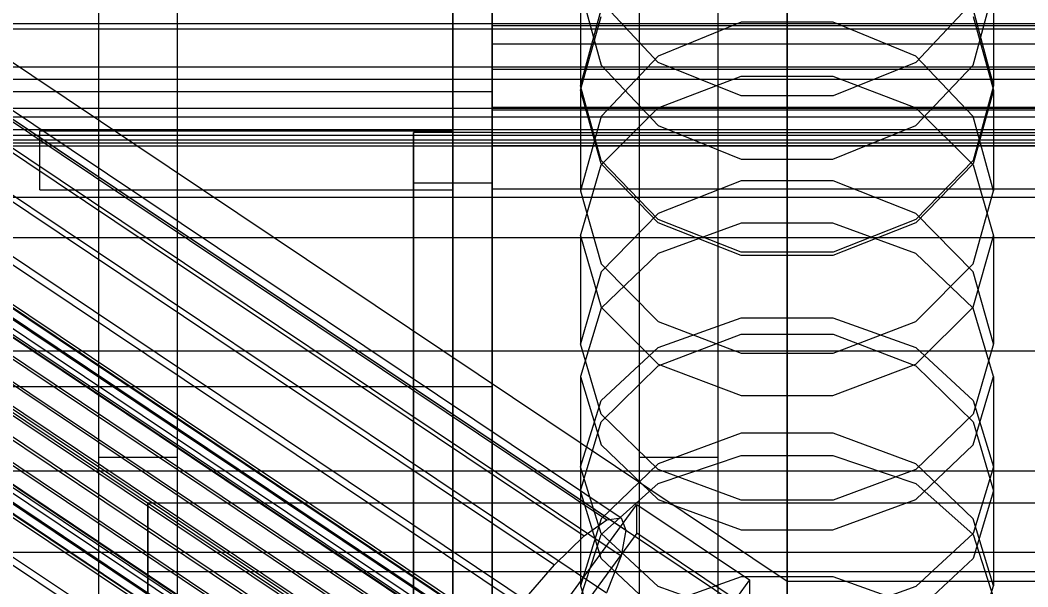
# Model space of a CAD drawing. Header units: millimetres. Extents: x -1970 to 34302, y -80068 to 6837.
# Drawn here: x -208 to -105.5, y -34538.5 to -34480.9 of the extents above; entities that cross this region are included whole.
import ezdxf

# ---------------------------------------------------------------- set-up
doc = ezdxf.new("R2010")
doc.units = ezdxf.units.MM
for name, color, linetype, lineweight in [('COTAS_O', 1, 'Continuous', 0), ('frontal_briquetadora', 7, 'Continuous', 0), ('frontal_C01', 7, 'Continuous', 0), ('frontal_C02', 7, 'Continuous', 0), ('frontal_mezcladora', 7, 'Continuous', 0), ('frontal_tolva', 7, 'Continuous', 0)]:
    doc.layers.add(name, color=color, linetype=linetype, lineweight=lineweight)
doc.dimstyles.new('R19_100', dxfattribs={"dimtxt": 250, "dimasz": 150, "dimexe": 150, "dimexo": 80, "dimgap": 100, "dimtad": 1, "dimtih": 1, "dimtoh": 1, "dimdsep": 46, "dimcen": 0.09, "dimadec": 0, "dimazin": 0, "dimtfac": 1, "dimtdec": 4, "dimtofl": 0, "dimtmove": 0, "dimatfit": 3, "dimfxl": 1, "dimtolj": 1, "dimtzin": 0, "dimarcsym": 0})

# ---------------------------------------------------------------- blocks, each defined once
blk = doc.blocks.new('*D38')
at = {"layer": 'COTAS_O', "color": 0, "lineweight": -2, "transparency": 16777216}
for p, q in [((-570, -33700), (200, -33700)), ((50, -34750), (50, -33850)), ((-570, -34900), (200, -34900))]:
    blk.add_line(p, q, dxfattribs=at)
at = {"layer": 'COTAS_O', "color": 0, "transparency": 16777216}
for points in [[(25, -33850), (75, -33850), (50, -33700)], [(25, -34750), (75, -34750), (50, -34900)]]:
    blk.add_solid(points, dxfattribs=at)
at = {"layer": 'Defpoints', "color": 0, "transparency": 16777216}
for p in [(-650, -33700), (50, -33700), (-650, -34900)]:
    blk.add_point(p, dxfattribs=at)
blk = doc.blocks.new('*D39')
at = {"layer": 'COTAS_O', "color": 0, "lineweight": -2, "transparency": 16777216}
for p, q in [((-650, -34820), (-650, -34050)), ((650, -34820), (650, -34050)), ((-500, -34200), (500, -34200))]:
    blk.add_line(p, q, dxfattribs=at)
at = {"layer": 'COTAS_O', "color": 0, "transparency": 16777216}
for points in [[(-500, -34175), (-500, -34225), (-650, -34200)], [(500, -34175), (500, -34225), (650, -34200)]]:
    blk.add_solid(points, dxfattribs=at)
at = {"layer": 'Defpoints', "color": 0, "transparency": 16777216}
for p in [(650, -34200), (-650, -34900), (650, -34900)]:
    blk.add_point(p, dxfattribs=at)

msp = doc.modelspace()

# ---------------------------------------------------------------- linework, layer by layer
at = {"layer": 'frontal_briquetadora'}
for p, q in [((-160, -34483.291), (-160, -34439.62)), ((-164, -34492.29), (-164, -34448.619)), ((-160, -34448.619), (-160, -34492.29)), ((-160, -34451.11), (-160, -34483.291)), ((-164, -34454.149), (-164, -34698)), ((-164, -34492.29), (-164, -34454.149)), ((-160, -34698), (-160, -34454.149)), ((-160, -34454.149), (-160, -34492.29)), ((-160, -34489.719), (-160, -34457.538)), ((-160, -34461.368), (-160, -34489.719)), ((-160, -34492.29), (-160, -34463.94)), ((-160, -34481.433), (-160, -34464.401)), ((-160, -34464.816), (-160, -34481.959)), ((-160, -34465.36), (-160, -34482.486)), ((-160, -34483.013), (-160, -34465.903)), ((-160, -34468.481), (-160, -34485.849)), ((-160, -34489.991), (-160, -34472.77)), ((-160, -34493.614), (-160, -34476.582)), ((-151, -34477.803), (-151, -34487.557)), ((-151, -34477.803), (-148.92, -34485.461)), ((-111.08, -34485.461), (-109, -34477.803)), ((-109, -34477.803), (-109, -34487.557)), ((-160, -34478.149), (-160, -34722)), ((-160, -34478.149), (-160, -34483.291)), ((-151, -34487.557), (-148.92, -34479.841)), ((-143.094, -34485.172), (-148.92, -34478.964)), ((-111.08, -34478.964), (-116.906, -34485.172)), ((-111.08, -34479.841), (-109, -34487.557)), ((-160, -34480.662), (-160, -34498.03)), ((-151, -34487.986), (-148.92, -34480.494)), ((-111.08, -34480.494), (-109, -34487.986)), ((-160, -34481.433), (200, -34481.433)), ((-160, -34498.801), (-160, -34481.433)), ((-160, -34481.959), (-160, -34498.57)), ((-134.674, -34481.091), (-143.094, -34484.534)), ((-125.326, -34481.091), (-134.674, -34481.091)), ((-116.906, -34484.534), (-125.326, -34481.091)), ((-160, -34482.486), (-160, -34499.08)), ((-160, -34499.589), (-160, -34483.013)), ((-160, -34727.142), (-160, -34483.291)), ((-160, -34483.291), (200, -34483.291)), ((-160, -34483.291), (-160, -34715.652)), ((-160, -34483.291), (-160, -34489.719)), ((-143.094, -34484.534), (-148.92, -34490.676)), ((-111.08, -34490.676), (-116.906, -34484.534)), ((-160, -34485.849), (200, -34485.849)), ((-160, -34485.849), (-160, -34502.881)), ((-148.92, -34485.461), (-143.093, -34491.602)), ((-134.674, -34488.588), (-143.094, -34485.172)), ((-116.906, -34485.172), (-125.326, -34488.588)), ((-116.907, -34491.602), (-111.08, -34485.461)), ((-143.093, -34489.803), (-134.673, -34486.586)), ((-134.673, -34486.586), (-125.327, -34486.586)), ((-125.327, -34486.586), (-116.907, -34489.803)), ((-210, -34488.149), (-160, -34488.149)), ((-164, -34488.149), (-160, -34488.149)), ((-164, -34518.149), (-164, -34488.149)), ((-160, -34518.149), (-160, -34488.149)), ((-148.92, -34495.158), (-151, -34487.557)), ((-151, -34487.986), (-151, -34498.23)), ((-148.92, -34495.478), (-151, -34487.986)), ((-109, -34487.557), (-111.08, -34495.158)), ((-109, -34487.986), (-111.08, -34495.478)), ((-109, -34487.986), (-109, -34498.23)), ((-125.326, -34488.588), (-134.674, -34488.588)), ((-160, -34722.08), (-160, -34489.719)), ((-160, -34489.719), (200, -34489.719)), ((-160, -34489.719), (-160, -34716.717)), ((-160, -34489.719), (-160, -34492.29)), ((-160, -34489.991), (200, -34489.991)), ((-160, -34489.991), (-160, -34507.212)), ((-148.92, -34495.6), (-143.093, -34489.803)), ((-116.907, -34489.803), (-111.08, -34495.6)), ((-148.92, -34490.676), (-151, -34498.23)), ((-109, -34498.23), (-111.08, -34490.676)), ((-206, -34492.149), (-164, -34492.149)), ((-206, -34498.149), (-206, -34492.149)), ((-164, -34498.149), (-164, -34492.149)), ((-143.093, -34491.602), (-134.673, -34495.01)), ((-125.327, -34495.01), (-116.907, -34491.602)), ((-168, -34713.16), (-168, -34492.29)), ((-168, -34492.29), (-168, -34497.432)), ((-160, -34492.29), (-168, -34492.29)), ((-164, -34719.288), (-164, -34492.29)), ((-160, -34492.29), (-164, -34492.29)), ((-160, -34719.288), (-160, -34492.29)), ((-160, -34492.29), (200, -34492.29)), ((-160, -34492.29), (-160, -34713.16)), ((-160, -34497.432), (-160, -34492.29)), ((-160, -34493.614), (200, -34493.614)), ((-160, -34510.982), (-160, -34493.614)), ((-143.094, -34501.17), (-148.92, -34495.158)), ((-134.673, -34495.01), (-125.327, -34495.01)), ((-111.08, -34495.158), (-116.906, -34501.17)), ((-151, -34502.829), (-148.92, -34495.6)), ((-143.093, -34501.486), (-148.92, -34495.478)), ((-111.08, -34495.478), (-116.907, -34501.486)), ((-111.08, -34495.6), (-109, -34502.829)), ((-134.674, -34497.219), (-143.094, -34500.552)), ((-125.326, -34497.219), (-134.674, -34497.219)), ((-116.906, -34500.552), (-125.326, -34497.219)), ((-206, -34498.149), (-164, -34498.149)), ((-168, -34497.432), (-168, -34718.302)), ((-168, -34497.432), (-160, -34497.432)), ((-160, -34718.302), (-160, -34497.432)), ((-160, -34498.03), (200, -34498.03)), ((-160, -34498.03), (-160, -34515.062)), ((-151, -34498.23), (-148.92, -34505.662)), ((-111.08, -34505.662), (-109, -34498.23)), ((-160, -34498.57), (-160, -34514.607)), ((-160, -34513.861), (-160, -34498.801)), ((-160, -34499.08), (-160, -34515.099)), ((-160, -34515.589), (-160, -34499.589)), ((-143.094, -34500.552), (-148.92, -34506.493)), ((-134.674, -34504.474), (-143.094, -34501.17)), ((-116.906, -34501.17), (-125.326, -34504.474)), ((-111.08, -34506.493), (-116.906, -34500.552)), ((-134.673, -34504.82), (-143.093, -34501.486)), ((-134.673, -34501.512), (-143.093, -34504.604)), ((-125.327, -34501.512), (-134.673, -34501.512)), ((-116.907, -34501.486), (-125.327, -34504.82)), ((-116.907, -34504.604), (-125.327, -34501.512)), ((-160, -34502.881), (-160, -34516.984)), ((-151, -34502.829), (-151, -34513.787)), ((-151, -34502.829), (-148.92, -34510.058)), ((-111.08, -34510.058), (-109, -34502.829)), ((-109, -34502.829), (-109, -34513.787)), ((-125.326, -34504.474), (-134.674, -34504.474)), ((-143.093, -34504.604), (-148.92, -34510.176)), ((-125.327, -34504.82), (-134.673, -34504.82)), ((-111.08, -34510.176), (-116.907, -34504.604)), ((-148.92, -34506.493), (-151, -34513.787)), ((-148.92, -34505.662), (-143.094, -34511.534)), ((-116.906, -34511.534), (-111.08, -34505.662)), ((-109, -34513.787), (-111.08, -34506.493)), ((-160, -34507.212), (-160, -34521.811)), ((-148.92, -34510.176), (-151, -34517.123)), ((-148.92, -34510.058), (-143.093, -34515.855)), ((-116.907, -34515.855), (-111.08, -34510.058)), ((-109, -34517.123), (-111.08, -34510.176)), ((-160, -34526.043), (-160, -34510.982)), ((-143.094, -34511.534), (-134.674, -34514.76)), ((-143.093, -34514.166), (-134.673, -34511.161)), ((-134.673, -34511.161), (-125.327, -34511.161)), ((-125.327, -34511.161), (-116.907, -34514.166)), ((-125.326, -34514.76), (-116.906, -34511.534)), ((-143.094, -34516.027), (-134.674, -34512.811)), ((-134.674, -34512.811), (-125.326, -34512.811)), ((-125.326, -34512.811), (-116.906, -34516.027)), ((-160, -34524.321), (-160, -34513.861)), ((-160, -34514.607), (-160, -34530.029)), ((-148.92, -34520.952), (-151, -34513.787)), ((-148.92, -34519.58), (-143.093, -34514.166)), ((-134.674, -34514.76), (-125.326, -34514.76)), ((-116.907, -34514.166), (-111.08, -34519.58)), ((-109, -34513.787), (-111.08, -34520.952)), ((-160, -34515.062), (-160, -34529.165)), ((-160, -34515.099), (-160, -34530.501)), ((-160, -34530.972), (-160, -34515.589)), ((-148.92, -34521.752), (-143.094, -34516.027)), ((-143.093, -34515.855), (-134.673, -34519.072)), ((-125.327, -34519.072), (-116.907, -34515.855)), ((-116.906, -34516.027), (-111.08, -34521.752)), ((-160, -34516.984), (-160, -34526.011)), ((-151, -34517.123), (-151, -34528.769)), ((-151, -34517.123), (-148.92, -34524.071)), ((-111.08, -34524.071), (-109, -34517.123)), ((-109, -34517.123), (-109, -34528.769)), ((-210, -34518.149), (-160, -34518.149)), ((-164, -34518.149), (-160, -34518.149)), ((-151, -34526.331), (-148.92, -34519.58)), ((-134.673, -34519.072), (-125.327, -34519.072)), ((-111.08, -34519.58), (-109, -34526.331)), ((-143.094, -34526.603), (-148.92, -34520.952)), ((-111.08, -34520.952), (-116.906, -34526.603)), ((-160, -34521.811), (-160, -34531.565)), ((-151, -34528.769), (-148.92, -34521.752)), ((-111.08, -34521.752), (-109, -34528.769)), ((-134.674, -34522.89), (-143.094, -34526.023)), ((-125.326, -34522.89), (-134.674, -34522.89)), ((-116.906, -34526.023), (-125.326, -34522.89)), ((-160, -34528.587), (-160, -34524.321)), ((-148.92, -34524.071), (-143.093, -34529.643)), ((-116.907, -34529.643), (-111.08, -34524.071)), ((-160, -34526.011), (-160, -34528.587)), ((-160, -34536.502), (-160, -34526.043)), ((-143.094, -34526.023), (-148.92, -34531.596)), ((-143.093, -34528.025), (-134.673, -34525.158)), ((-134.673, -34525.158), (-125.327, -34525.158)), ((-125.327, -34525.158), (-116.907, -34528.025)), ((-111.08, -34531.596), (-116.906, -34526.023)), ((-151, -34526.331), (-151, -34538.419)), ((-148.92, -34533.082), (-151, -34526.331)), ((-134.674, -34529.704), (-143.094, -34526.603)), ((-116.906, -34526.603), (-125.326, -34529.704)), ((-109, -34526.331), (-111.08, -34533.082)), ((-109, -34526.331), (-109, -34538.419)), ((-148.92, -34533.192), (-143.093, -34528.025)), ((-116.907, -34528.025), (-111.08, -34533.192)), ((-148.92, -34535.648), (-151, -34528.769)), ((-109, -34528.769), (-111.08, -34535.649)), ((-195, -34580), (-195, -34530)), ((195, -34530), (-195, -34530)), ((-195, -34530), (-195, -34537)), ((-160, -34529.165), (-160, -34538.192)), ((-160, -34530.029), (-160, -34544.797)), ((-143.093, -34529.643), (-134.673, -34532.735)), ((-125.326, -34529.704), (-134.674, -34529.704)), ((-125.327, -34532.735), (-116.907, -34529.643)), ((-160, -34530.501), (-160, -34545.247)), ((-160, -34545.697), (-160, -34530.972)), ((-160, -34531.565), (-160, -34534.991)), ((-148.92, -34531.596), (-151, -34538.419)), ((-109, -34538.419), (-111.08, -34531.596)), ((-151, -34539.635), (-148.92, -34533.192)), ((-143.093, -34538.496), (-148.92, -34533.082)), ((-134.673, -34532.735), (-125.327, -34532.735)), ((-111.08, -34533.082), (-116.907, -34538.496)), ((-111.08, -34533.192), (-109, -34539.635)), ((-143.094, -34541.066), (-148.92, -34535.648)), ((-111.08, -34535.649), (-116.906, -34541.066)), ((195, -34537), (-195, -34537)), ((-195, -34537), (-195, -34587)), ((-160, -34540.768), (-160, -34536.502)), ((-160, -34538.192), (-160, -34540.768)), ((-134.674, -34537.508), (-143.094, -34540.51)), ((-125.326, -34537.508), (-134.674, -34537.508)), ((-116.906, -34540.51), (-125.326, -34537.508)), ((-151, -34538.419), (-148.92, -34545.1)), ((-134.673, -34541.501), (-143.093, -34538.496)), ((-116.907, -34538.496), (-125.327, -34541.501)), ((-111.08, -34545.1), (-109, -34538.419))]:
    msp.add_line(p, q, dxfattribs=at)
at = {"layer": 'frontal_C01'}
for p, q in [((-130, -34620.053), (-130, -34323.357)), ((-130, -34329.075), (-130, -34625.771)), ((-450, -34481.223), (450, -34481.223)), ((450, -34493.398), (-450, -34493.398)), ((450, -34514.562), (-450, -34514.562)), ((-450, -34526.737), (450, -34526.737))]:
    msp.add_line(p, q, dxfattribs=at)
at = {"layer": 'frontal_C02'}
for p, q in [((-130, -34537.975), (-130, -34253.153)), ((-130, -34258.894), (-130, -34543.716)), ((-331.181, -34408.027), (-146.872, -34531.511)), ((-332.629, -34408.224), (-148.32, -34531.708)), ((-334.938, -34409.848), (-150.629, -34533.332)), ((-330.692, -34409.271), (-146.383, -34532.755)), ((-355.53, -34411.865), (-141.731, -34555.107)), ((-355.017, -34411.796), (-141.218, -34555.037)), ((-354.844, -34412.236), (-141.045, -34555.478)), ((-331.197, -34411.87), (-146.887, -34535.354)), ((-356.348, -34412.441), (-142.549, -34555.682)), ((-355.022, -34413.157), (-141.224, -34556.399)), ((-337.95, -34412.788), (-153.641, -34536.272)), ((-357.415, -34413.483), (-143.617, -34556.724)), ((-358.659, -34414.92), (-144.861, -34558.161)), ((-355.541, -34414.496), (-141.742, -34557.737)), ((-356.363, -34416.161), (-142.565, -34559.402)), ((-332.659, -34415.648), (-148.35, -34539.132)), ((-146.196, -34559.896), (-359.995, -34416.655)), ((-341.461, -34416.844), (-157.152, -34540.328)), ((-357.434, -34418.039), (-143.635, -34561.28)), ((-361.332, -34418.568), (-147.533, -34561.81)), ((-358.68, -34420.001), (-144.881, -34563.243)), ((-334.981, -34420.346), (-150.672, -34543.83)), ((-362.578, -34420.531), (-148.779, -34563.773)), ((-363.648, -34422.409), (-149.85, -34565.651)), ((-360.017, -34421.915), (-146.218, -34565.157)), ((-160.922, -34545.224), (-345.231, -34421.74)), ((-364.471, -34424.074), (-150.672, -34567.315)), ((-361.352, -34423.65), (-147.554, -34566.891)), ((-364.989, -34425.413), (-151.191, -34568.654)), ((-362.596, -34425.087), (-148.798, -34568.329)), ((-365.168, -34426.334), (-151.369, -34569.575)), ((-363.664, -34426.129), (-149.865, -34569.37)), ((-338.003, -34425.646), (-153.694, -34549.13)), ((-364.995, -34426.774), (-151.196, -34570.016)), ((-364.482, -34426.704), (-150.683, -34569.946)), ((-349.002, -34427.142), (-164.693, -34550.626)), ((-341.52, -34431.186), (-157.211, -34554.67)), ((-352.519, -34432.681), (-168.21, -34556.165)), ((-345.291, -34436.587), (-160.982, -34560.071)), ((-355.541, -34437.981), (-171.232, -34561.465)), ((-349.061, -34441.483), (-164.752, -34564.967)), ((-130, -34537.975), (-228.298, -34472.116)), ((-228.298, -34477.858), (-130, -34543.716)), ((-311.15, -34481.749), (311.15, -34481.749)), ((-311.15, -34485.616), (311.15, -34485.616)), ((-311.15, -34486.866), (311.15, -34486.866)), ((-311.15, -34489.833), (311.15, -34489.833)), ((-311.15, -34490.717), (311.15, -34490.717)), ((-311.15, -34492.582), (311.15, -34492.582)), ((-311.15, -34493.04), (311.15, -34493.04)), ((-311.15, -34493.676), (311.15, -34493.676)), ((-172.809, -34567.736), (-145.277, -34530.143)), ((-145.289, -34533.066), (-145.277, -34530.143)), ((-145.277, -34530.143), (-133.809, -34537.827)), ((-150.629, -34533.332), (-148.32, -34531.708)), ((-148.32, -34531.708), (-146.872, -34531.511)), ((-146.872, -34531.511), (-146.383, -34532.755)), ((-145.289, -34533.066), (-172.821, -34570.659)), ((-146.383, -34532.755), (-146.887, -34535.354)), ((-133.821, -34540.749), (-145.289, -34533.066)), ((-153.641, -34536.272), (-150.629, -34533.332)), ((-157.152, -34540.328), (-153.641, -34536.272)), ((-146.887, -34535.354), (-148.35, -34539.132)), ((-133.809, -34537.827), (-161.341, -34575.42)), ((-133.809, -34537.827), (-133.821, -34540.749)), ((-130, -34822.796), (-130, -34537.975)), ((0, -34537.975), (-130, -34537.975))]:
    msp.add_line(p, q, dxfattribs=at)
at = {"layer": 'frontal_mezcladora'}
for p, q in [((-160, -34535), (-160, -34450)), ((-200, -34525.346), (-200, -34470.534)), ((-192, -34525.346), (-192, -34470.534)), ((-145, -34525.346), (-145, -34470.534)), ((-137, -34525.346), (-137, -34470.534)), ((-420, -34498.893), (240, -34498.893)), ((-200, -34590), (-200, -34525.346)), ((-200, -34525.346), (-192, -34525.346)), ((-192, -34590), (-192, -34525.346)), ((-145, -34590), (-145, -34525.346)), ((-145, -34525.346), (-137, -34525.346)), ((-137, -34590), (-137, -34525.346)), ((-315, -34535), (315, -34535)), ((-240, -34535), (-160, -34535))]:
    msp.add_line(p, q, dxfattribs=at)
at = {"layer": 'frontal_tolva'}
for p, q in [((-1821.5, -34492), (1821.5, -34492)), ((-1821.5, -34503), (1821.5, -34503))]:
    msp.add_line(p, q, dxfattribs=at)

# ---------------------------------------------------------------- dimensions: what is measured, and where the dimension line sits
at = {"layer": 'COTAS_O'}
for p2, distance, picture, middle in [((-650, -33700), -700, '*D38', (50, -34300)), ((650, -34900), 700, '*D39', (0, -34200))]:
    dim = msp.add_aligned_dim(p1=(-650, -34900), p2=p2, distance=distance, text='<> O', dimstyle='R19_100', dxfattribs=at)
    dim.commit()
    dim.dimension.update_dxf_attribs({"geometry": picture, "text_midpoint": middle})

doc.saveas('drawing.dxf')
